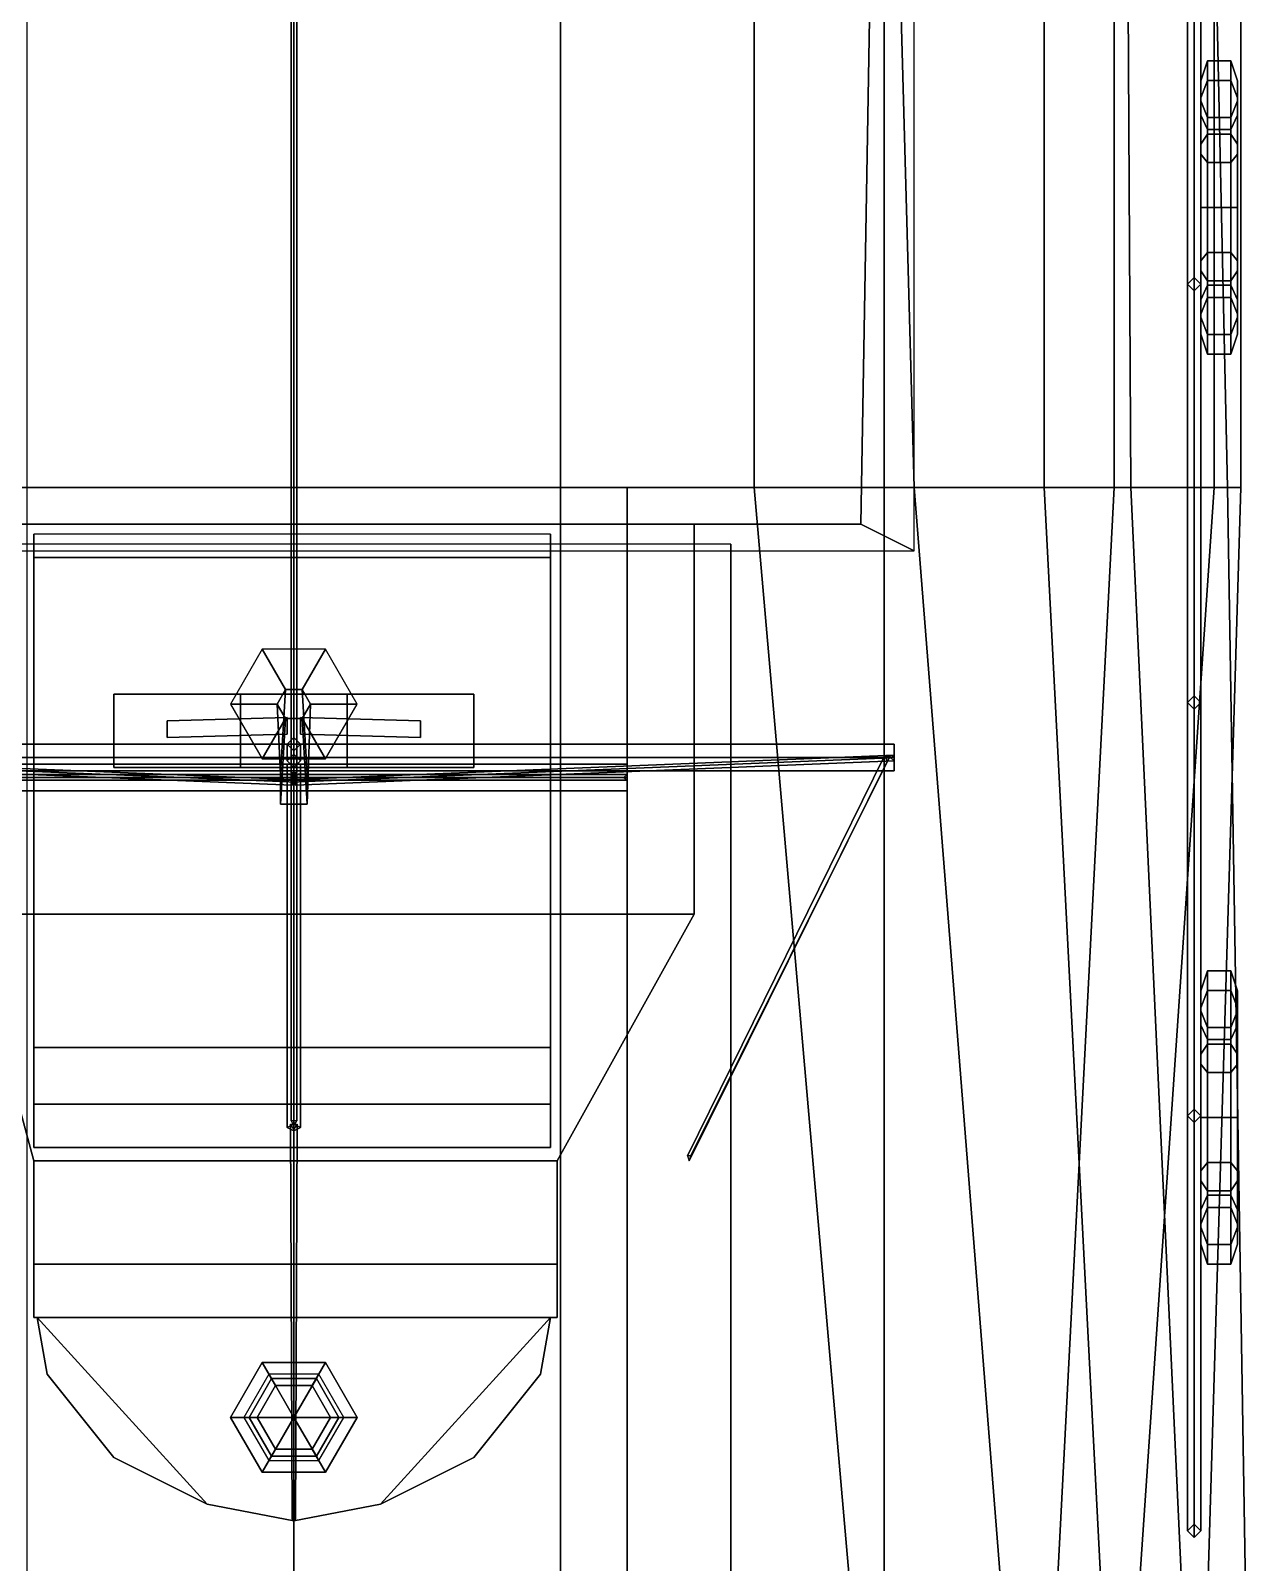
# Model space of a CAD drawing. Header units: millimetres. Extents: x -2.9 to 3, y -20 to 27.
# Drawn here: x -0.79 to 2.86, y 0.235 to 4.83 of the extents above; entities that cross this region are included whole.
import ezdxf

# ---------------------------------------------------------------- set-up
doc = ezdxf.new("R2010")
doc.units = ezdxf.units.MM
for name, color, linetype in [('flag', 1, 'Continuous'), ('lifeboats', 1, 'Continuous'), ('railings2', 4, 'Continuous')]:
    doc.layers.add(name, color=color, linetype=linetype)

msp = doc.modelspace()

# ---------------------------------------------------------------- linework, layer by layer
for points in [[(0.0087, 9.195, 4.59), (-0.0087, 9.195, 4.59), (-0.0087, 2.605, 10.8), (0.0087, 2.605, 10.8)], [(-0.0087, 9.195, 4.59), (0, 9.18, 4.59), (0, 2.595, 10.8), (-0.0087, 2.605, 10.8)], [(0, 9.18, 4.59), (0.0087, 9.195, 4.59), (0.0087, 2.605, 10.8), (0, 2.595, 10.8)], [(-1.77, 3.46, 2.16), (1.77, 3.46, 2.16), (1.77, 7.09, 2.27), (-1.77, 7.09, 2.27)], [(0, 3.46, -1.54), (-0.8, 3.46, -1.28), (-0.8, 7.09, -1.28), (0, 7.09, -1.54)], [(0, 7.09, -1.54), (0.8, 7.09, -1.28), (0.8, 3.46, -1.28), (0, 3.46, -1.54)], [(0.8, 7.09, -1.28), (1.38, 7.09, -0.92), (1.38, 3.46, -1.08), (0.8, 3.46, -1.28)], [(1.38, 7.09, -0.92), (1.76, 7.09, -0.53), (1.86, 3.46, -0.86), (1.38, 3.46, -1.08)], [(1.76, 7.09, -0.53), (2.25, 7.09, 0.26), (2.25, 3.46, -0.5), (1.86, 3.46, -0.86)], [(1.77, 3.46, 2.16), (2.46, 3.46, 2.16), (2.46, 7.09, 2.27), (1.77, 7.09, 2.27)], [(2.25, 7.09, 0.26), (2.49, 7.09, 0.81), (2.51, 3.46, 0.06), (2.25, 3.46, -0.5)], [(2.46, 3.46, 2.16), (2.76, 3.46, 2.16), (2.76, 7.09, 2.27), (2.46, 7.09, 2.27)], [(2.8, 3.46, 1.09), (2.51, 3.46, 0.06), (2.49, 7.09, 0.81), (2.72, 7.09, 1.25)], [(2.84, 3.46, 2.04), (2.8, 3.46, 1.09), (2.72, 7.09, 1.25), (2.84, 7.09, 2.04)], [(2.76, 3.46, 2.16), (2.84, 3.46, 2.04), (2.84, 7.09, 2.04), (2.76, 7.09, 2.27)], [(1.86, 3.27, 2.15), (1.86, 5.38, 2.15), (1.73, 5.1, 4.13), (1.7, 3.35, 4.13)], [(1.73, 5.1, 4.13), (-1.73, 5.1, 4.13), (-1.7, 3.35, 4.13), (1.7, 3.35, 4.13)], [(0, 3.46, 2.16), (-1, 3.46, 2.16), (-1, -0.21, 1.99), (0, -0.21, 2.05)], [(0, -0.21, -1.43), (-0.8, -0.21, -1.17), (-0.8, 3.46, -1.28), (0, 3.46, -1.54)], [(0, 3.46, -1.54), (0.8, 3.46, -1.28), (0.8, -0.21, -1.17), (0, -0.21, -1.43)], [(0, -0.21, 2.05), (1, -0.21, 1.99), (1, 3.46, 2.16), (0, 3.46, 2.16)], [(0, -12.5, -1.53), (0, 3.46, -1.53), (0, 3.46, -1.53), (0, -12.5, -0.95)], [(0, -12.5, -0.95), (0, 3.46, -1.53), (0, 3.46, -1.53), (0, -12.5, -1.53)], [(0.8, 3.46, -1.28), (1.38, 3.46, -1.08), (1.7, -0.21, -0.94), (0.8, -0.21, -1.17)], [(1, -0.21, 1.99), (1.77, -0.21, 1.93), (1.77, 3.46, 2.16), (1, 3.46, 2.16)], [(1.38, 3.46, -1.08), (1.86, 3.46, -0.86), (2.15, -0.21, -0.76), (1.7, -0.21, -0.94)], [(1.77, -0.21, 1.93), (2.27, -0.21, 1.885), (2.46, 3.46, 2.16), (1.77, 3.46, 2.16)], [(1.86, 3.46, -0.86), (2.25, 3.46, -0.5), (2.44, -0.21, -0.47), (2.15, -0.21, -0.76)], [(2.25, 3.46, -0.5), (2.51, 3.46, 0.06), (2.68, -0.21, 0.01), (2.44, -0.21, -0.47)], [(2.27, -0.21, 1.885), (2.51, -0.21, 1.85), (2.76, 3.46, 2.16), (2.46, 3.46, 2.16)], [(2.86, -0.21, 1.08), (2.68, -0.21, 0.01), (2.51, 3.46, 0.06), (2.8, 3.46, 1.09)], [(2.51, -0.21, 1.85), (2.73, -0.21, 1.825), (2.84, 3.46, 2.04), (2.76, 3.46, 2.16)], [(2.73, -0.21, 1.825), (2.86, -0.21, 1.08), (2.8, 3.46, 1.09), (2.84, 3.46, 2.04)], [(1.7, 3.35, 4.13), (-1.7, 3.35, 4.13), (-1.86, 3.27, 2.15), (1.86, 3.27, 2.15)], [(1.2, 3.35, 4.23), (-0.98, 3.35, 4.23), (-0.98, 2.18, 4.23), (1.2, 2.18, 4.23)], [(1.2, 3.35, 4.13), (-0.98, 3.35, 4.13), (-0.98, 3.35, 4.23), (1.2, 3.35, 4.23)], [(-0.78, 3.25, 4.63), (-0.78, 3.32, 4.23), (-0.78, 1.48, 4.23), (-0.78, 1.78, 4.63)], [(0.77, 3.25, 4.63), (0.77, 3.32, 4.23), (-0.78, 3.32, 4.23), (-0.78, 3.25, 4.63)], [(0.77, 1.48, 4.23), (0.77, 3.32, 4.23), (0.77, 3.25, 4.63), (0.77, 1.78, 4.63)], [(1.2, 2.18, 2.12), (1.2, 3.35, 2.15), (1.2, 3.35, 4.23), (1.2, 2.18, 4.23)], [(1.31, -3.54, 2.59), (1.31, 3.29, 2.59), (-1.31, 3.29, 2.59), (-1.31, -3.54, 2.59)], [(1.31, -3.54, 2.02), (1.31, 3.26, 2.02), (1.31, 3.29, 2.59), (1.31, -3.54, 2.59)], [(0.77, 1.78, 4.63), (0.77, 3.25, 4.63), (-0.78, 3.25, 4.63), (-0.78, 1.78, 4.63)], [(-0.095, 2.9745, 4.63), (-0.19, 2.81, 4.63), (-0.05, 2.81, 5.11), (-0.025, 2.8533, 5.11)], [(0.095, 2.9745, 4.63), (-0.095, 2.9745, 4.63), (-0.025, 2.8533, 5.11), (0.025, 2.8533, 5.11)], [(0.19, 2.81, 4.63), (0.095, 2.9745, 4.63), (0.025, 2.8533, 5.11), (0.05, 2.81, 5.11)], [(-0.025, 2.8533, 5.11), (-0.05, 2.81, 5.11), (-0.04, 2.6, 11.61)], [(0.025, 2.8533, 5.11), (-0.025, 2.8533, 5.11), (-0.04, 2.6, 11.61), (0.04, 2.6, 11.61)], [(0.05, 2.81, 5.11), (0.025, 2.8533, 5.11), (0.04, 2.6, 11.61), (0.04, 2.51, 11.61)], [(-0.16, 2.84, 7.46), (-0.54, 2.84, 7.46), (-0.54, 2.62, 7.46), (-0.16, 2.62, 7.46)], [(-0.16, 2.84, 7.09), (-0.54, 2.84, 7.09), (-0.54, 2.84, 7.46), (-0.16, 2.84, 7.46)], [(-0.54, 2.84, 7.46), (-0.54, 2.84, 7.09), (-0.54, 2.62, 7.09), (-0.54, 2.62, 7.46)], [(0.54, 2.62, 7.09), (0.54, 2.84, 7.09), (-0.54, 2.84, 7.09), (-0.54, 2.62, 7.09)], [(-0.54, 2.62, 7.09), (-0.54, 2.84, 7.09), (0.54, 2.84, 7.09), (0.54, 2.62, 7.09)], [(-0.19, 2.81, 4.63), (-0.095, 2.6455, 4.63), (-0.025, 2.7667, 5.11), (-0.05, 2.81, 5.11)], [(-0.16, 2.62, 7.46), (-0.16, 2.62, 7.09), (-0.16, 2.84, 7.09), (-0.16, 2.84, 7.46)], [(-0.05, 2.81, 5.11), (-0.025, 2.7667, 5.11), (-0.04, 2.51, 11.61), (-0.04, 2.6, 11.61)], [(0.095, 2.6455, 4.63), (0.19, 2.81, 4.63), (0.05, 2.81, 5.11), (0.025, 2.7667, 5.11)], [(0.025, 2.7667, 5.11), (0.05, 2.81, 5.11), (0.04, 2.51, 11.61)], [(0.54, 2.84, 7.09), (0.16, 2.84, 7.09), (0.16, 2.84, 7.46), (0.54, 2.84, 7.46)], [(0.16, 2.84, 7.46), (0.16, 2.84, 7.09), (0.16, 2.62, 7.09), (0.16, 2.62, 7.46)], [(0.54, 2.84, 7.46), (0.16, 2.84, 7.46), (0.16, 2.62, 7.46), (0.54, 2.62, 7.46)], [(0.54, 2.62, 7.46), (0.54, 2.62, 7.09), (0.54, 2.84, 7.09), (0.54, 2.84, 7.46)], [(-0.38, 2.71, 7.09), (-0.38, 2.76, 7.09), (-0.02, 2.77, 6.75), (-0.02, 2.72, 6.75)], [(-0.02, 2.72, 6.75), (-0.02, 2.77, 6.75), (-0.38, 2.76, 7.09), (-0.38, 2.71, 7.09)], [(-0.095, 2.6455, 4.63), (0.095, 2.6455, 4.63), (0.025, 2.7667, 5.11), (-0.025, 2.7667, 5.11)], [(-0.025, 2.7667, 5.11), (0.025, 2.7667, 5.11), (0.04, 2.51, 11.61), (-0.04, 2.51, 11.61)], [(0.02, 2.72, 6.75), (0.02, 2.77, 6.75), (0.38, 2.76, 7.09), (0.38, 2.71, 7.09)], [(0.38, 2.71, 7.09), (0.38, 2.76, 7.09), (0.02, 2.77, 6.75), (0.02, 2.72, 6.75)], [(-1.8, 2.69, 9.32), (-1.8, 2.65, 9.36), (1.8, 2.65, 9.36), (1.8, 2.69, 9.32)], [(-1.8, 2.65, 9.28), (-1.8, 2.69, 9.32), (1.8, 2.69, 9.32), (1.8, 2.65, 9.28)], [(0, 2.71, 11.18), (-0.02, 2.69, 11.18), (-0.02, 2.64, 12.67), (0, 2.66, 12.67)], [(0, 2.67, 11.18), (-0.02, 2.69, 11.18), (0, 2.71, 11.18), (0.02, 2.69, 11.18)], [(-0.02, 2.69, 11.18), (0, 2.67, 11.18), (0, 2.62, 12.67), (-0.02, 2.64, 12.67)], [(0.02, 2.69, 11.18), (0, 2.71, 11.18), (0, 2.66, 12.67), (0.02, 2.64, 12.67)], [(0, 2.67, 11.18), (0.02, 2.69, 11.18), (0.02, 2.64, 12.67), (0, 2.62, 12.67)], [(1.8, 2.65, 9.28), (1.8, 2.69, 9.32), (1.8, 2.65, 9.36), (1.8, 2.61, 9.32)], [(-1.79, 2.6484, 9.35), (-1.8, 2.6571, 9.3504), (-0.005, 2.5841, 10.7435), (0.01, 2.5754, 10.743)], [(-1.8, 2.6571, 9.3504), (-1.8, 2.6398, 9.3495), (-0.005, 2.5668, 10.7426), (-0.005, 2.5841, 10.7435)], [(-1.8, 2.65, 9.36), (-1.8, 2.61, 9.32), (1.8, 2.61, 9.32), (1.8, 2.65, 9.36)], [(-1.8, 2.61, 9.32), (-1.8, 2.65, 9.28), (1.8, 2.65, 9.28), (1.8, 2.61, 9.32)], [(-1.8, 2.6398, 9.3495), (-1.79, 2.6484, 9.35), (0.01, 2.5754, 10.743), (-0.005, 2.5668, 10.7426)], [(-1, 2.63, 10.8), (-1, 2.59, 10.84), (1, 2.59, 10.84), (1, 2.63, 10.8)], [(-1, 2.59, 10.76), (-1, 2.63, 10.8), (1, 2.63, 10.8), (1, 2.59, 10.76)], [(-0.54, 2.62, 7.46), (-0.54, 2.62, 7.09), (-0.16, 2.62, 7.09), (-0.16, 2.62, 7.46)], [(0.02, 2.64, 12.67), (0, 2.66, 12.67), (-0.02, 2.64, 12.67), (0, 2.62, 12.67)], [(0, 2.63, 9.34), (-0.02, 2.63, 9.32), (-0.02, 1.54, 9.93), (0, 1.55, 9.95)], [(-0.02, 2.63, 9.32), (0, 2.63, 9.3), (0, 1.53, 9.91), (-0.02, 1.54, 9.93)], [(1.8, 2.6571, 9.3504), (1.79, 2.6484, 9.35), (-0.01, 2.5754, 10.743), (0.005, 2.5841, 10.7435)], [(1.79, 2.6484, 9.35), (1.8, 2.6398, 9.3495), (0.005, 2.5668, 10.7426), (-0.01, 2.5754, 10.743)], [(0.02, 2.63, 9.32), (0, 2.63, 9.34), (0, 1.55, 9.95), (0.02, 1.54, 9.93)], [(0, 2.63, 9.3), (0.02, 2.63, 9.32), (0.02, 1.54, 9.93), (0, 1.53, 9.91)], [(1.8, 2.6398, 9.3495), (1.8, 2.6571, 9.3504), (0.005, 2.5841, 10.7435), (0.005, 2.5668, 10.7426)], [(0.16, 2.62, 7.46), (0.16, 2.62, 7.09), (0.54, 2.62, 7.09), (0.54, 2.62, 7.46)], [(1, 2.59, 10.76), (1, 2.63, 10.8), (1, 2.59, 10.84), (1, 2.55, 10.8)], [(1.19, 1.455, 4.23), (1.18, 1.455, 4.23), (1.7713, 2.655, 9.295), (1.7887, 2.655, 9.295)], [(1.18, 1.455, 4.23), (1.185, 1.44, 4.23), (1.78, 2.64, 9.295), (1.7713, 2.655, 9.295)], [(1.185, 1.44, 4.23), (1.19, 1.455, 4.23), (1.7887, 2.655, 9.295), (1.78, 2.64, 9.295)], [(-0.99, 2.59, 10.8), (-1, 2.5987, 10.8), (-0.005, 2.5987, 11.61), (0.01, 2.59, 11.61)], [(-1, 2.5987, 10.8), (-1, 2.5813, 10.8), (-0.005, 2.5813, 11.61), (-0.005, 2.5987, 11.61)], [(-1, 2.59, 10.84), (-1, 2.55, 10.8), (1, 2.55, 10.8), (1, 2.59, 10.84)], [(-1, 2.55, 10.8), (-1, 2.59, 10.76), (1, 2.59, 10.76), (1, 2.55, 10.8)], [(-1, 2.5813, 10.8), (-0.99, 2.59, 10.8), (0.01, 2.59, 11.61), (-0.005, 2.5813, 11.61)], [(0.04, 2.51, 11.61), (0.04, 2.6, 11.61), (-0.04, 2.6, 11.61), (-0.04, 2.51, 11.61)], [(1, 2.5987, 10.8), (0.99, 2.59, 10.8), (-0.01, 2.59, 11.61), (0.005, 2.5987, 11.61)], [(0.99, 2.59, 10.8), (1, 2.5813, 10.8), (0.005, 2.5813, 11.61), (-0.01, 2.59, 11.61)], [(0.0087, 1.56, 9.94), (-0.0087, 1.56, 9.94), (-0.0087, 2.6, 10.85), (0.0087, 2.6, 10.85)], [(-0.0087, 1.56, 9.94), (0, 1.545, 9.94), (0, 2.58, 10.85), (-0.0087, 2.6, 10.85)], [(0, 1.545, 9.94), (0.0087, 1.56, 9.94), (0.0087, 2.6, 10.85), (0, 2.58, 10.85)], [(1, 2.5813, 10.8), (1, 2.5987, 10.8), (0.005, 2.5987, 11.61), (0.005, 2.5813, 11.61)], [(1.2, 2.18, 4.23), (-0.98, 2.18, 4.23), (-0.78, 1.44, 4.23), (0.79, 1.44, 4.23)], [(-0.78, 1.44, 4.23), (-0.98, 2.18, 4.23), (-0.98, 2.18, 2.12), (-0.78, 1.44, 2.09)], [(0.79, 1.44, 2.09), (1.2, 2.18, 2.12), (1.2, 2.18, 4.23), (0.79, 1.44, 4.23)], [(-0.78, 1.61, 4.55), (-0.78, 1.78, 4.63), (-0.78, 1.48, 4.23), (-0.78, 1.48, 4.41)], [(0.77, 1.61, 4.55), (0.77, 1.78, 4.63), (-0.78, 1.78, 4.63), (-0.78, 1.61, 4.55)], [(0.77, 1.48, 4.23), (0.77, 1.78, 4.63), (0.77, 1.61, 4.55), (0.77, 1.48, 4.41)], [(0.77, 1.48, 4.41), (0.77, 1.61, 4.55), (-0.78, 1.61, 4.55), (-0.78, 1.48, 4.41)], [(0.02, 1.54, 9.93), (0, 1.55, 9.95), (-0.02, 1.54, 9.93), (0, 1.53, 9.91)], [(-0.005, 0.365, 4.625), (0, 0.36, 4.625), (0, 1.535, 9.915), (-0.01, 1.55, 9.915)], [(0.005, 0.365, 4.625), (-0.005, 0.365, 4.625), (-0.01, 1.55, 9.915), (0.01, 1.55, 9.915)], [(0, 0.36, 4.625), (0.005, 0.365, 4.625), (0.01, 1.55, 9.915), (0, 1.535, 9.915)], [(-0.78, 1.48, 4.41), (-0.78, 1.48, 4.23), (0.77, 1.48, 4.23), (0.77, 1.48, 4.41)], [(0, 1.35, 9.82), (0, 1.515, 9.82), (0, 1.395, 9.25), (0, 1.35, 9.25)], [(0, 1.35, 9.25), (0, 1.395, 9.25), (0, 1.515, 9.82), (0, 1.35, 9.82)], [(0.79, 1.44, 4.23), (-0.78, 1.44, 4.23), (-0.78, 1.44, 4.08), (0.79, 1.44, 4.08)], [(0.79, 1.44, 4.08), (-0.78, 1.44, 4.08), (-0.78, 1.13, 4.08), (0.79, 1.13, 4.08)], [(-0.78, 1.13, 4.08), (-0.78, 1.44, 4.08), (-0.78, 1.44, 2.09), (-0.78, 1.13, 2.08)], [(0.79, 1.13, 2.08), (0.79, 1.44, 2.09), (0.79, 1.44, 4.08), (0.79, 1.13, 4.08)], [(0.79, 1.13, 4.08), (-0.78, 1.13, 4.08), (-0.78, 0.97, 3.96), (0.79, 0.97, 3.96)], [(-0.78, 0.97, 3.96), (-0.78, 1.13, 4.08), (-0.78, 1.13, 2.09), (-0.78, 0.97, 2.08)], [(0.79, 0.97, 2.08), (0.79, 1.13, 2.09), (0.79, 1.13, 4.08), (0.79, 0.97, 3.96)], [(0.79, 0.97, 3.96), (-0.78, 0.97, 3.96), (-0.78, 0.97, 2.08), (0.79, 0.97, 2.08)], [(-0.26, 0.41, 3.73), (-0.77, 0.97, 3.73), (0, 0.97, 3.73), (0, 0.36, 3.73)], [(0, 0.36, 3.73), (0, 0.97, 3.73), (-0.77, 0.97, 3.73), (-0.26, 0.41, 3.73)], [(-0.54, 0.55, 3.73), (-0.74, 0.8, 3.73), (-0.77, 0.97, 3.73), (-0.26, 0.41, 3.73)], [(-0.26, 0.41, 3.73), (-0.77, 0.97, 3.73), (-0.74, 0.8, 3.73), (-0.54, 0.55, 3.73)], [(-0.74, 0.8, 3.73), (-0.77, 0.97, 3.73), (-0.77, 0.97, 4.625), (-0.74, 0.8, 4.625)], [(-0.74, 0.8, 4.625), (-0.77, 0.97, 4.625), (-0.77, 0.97, 3.73), (-0.74, 0.8, 3.73)], [(0, 0.36, 3.73), (0, 0.97, 3.73), (0.77, 0.97, 3.73), (0.26, 0.41, 3.73)], [(0.26, 0.41, 3.73), (0.77, 0.97, 3.73), (0, 0.97, 3.73), (0, 0.36, 3.73)], [(0, 0.97, 3.44), (0, 0.97, 3.44), (0, 0.97, 3.73), (0, 0.51, 3.73)], [(0, 0.51, 3.73), (0, 0.97, 3.73), (0, 0.97, 3.44)], [(0.54, 0.55, 3.73), (0.74, 0.8, 3.73), (0.77, 0.97, 3.73), (0.26, 0.41, 3.73)], [(0.26, 0.41, 3.73), (0.77, 0.97, 3.73), (0.74, 0.8, 3.73), (0.54, 0.55, 3.73)], [(0.74, 0.8, 3.73), (0.77, 0.97, 3.73), (0.77, 0.97, 4.625), (0.74, 0.8, 4.625)], [(0.74, 0.8, 4.625), (0.77, 0.97, 4.625), (0.77, 0.97, 3.73), (0.74, 0.8, 3.73)], [(-0.055, 0.7653, 4.42), (-0.11, 0.67, 4.42), (-0.19, 0.67, 4.69), (-0.095, 0.8345, 4.69)], [(-0.0672, 0.7864, 4.72), (-0.095, 0.8345, 4.69), (-0.19, 0.67, 4.69), (-0.1344, 0.67, 4.72)], [(0.055, 0.7653, 4.42), (-0.055, 0.7653, 4.42), (-0.095, 0.8345, 4.69), (0.095, 0.8345, 4.69)], [(0.0672, 0.7864, 4.72), (0.095, 0.8345, 4.69), (-0.095, 0.8345, 4.69), (-0.0672, 0.7864, 4.72)], [(0.11, 0.67, 4.42), (0.055, 0.7653, 4.42), (0.095, 0.8345, 4.69), (0.19, 0.67, 4.69)], [(0.1344, 0.67, 4.72), (0.19, 0.67, 4.69), (0.095, 0.8345, 4.69), (0.0672, 0.7864, 4.72)], [(-0.54, 0.55, 3.73), (-0.74, 0.8, 3.73), (-0.74, 0.8, 4.625), (-0.54, 0.55, 4.625)], [(-0.54, 0.55, 4.625), (-0.74, 0.8, 4.625), (-0.74, 0.8, 3.73), (-0.54, 0.55, 3.73)], [(-0.075, 0.7999, 3.73), (-0.15, 0.67, 3.73), (-0.11, 0.67, 4.42), (-0.055, 0.7653, 4.42)], [(0, 0.67, 4.74), (-0.0672, 0.7864, 4.72), (-0.1344, 0.67, 4.72), (0, 0.67, 4.74)], [(0.075, 0.7999, 3.73), (-0.075, 0.7999, 3.73), (-0.055, 0.7653, 4.42), (0.055, 0.7653, 4.42)], [(0, 0.67, 4.74), (0.0672, 0.7864, 4.72), (-0.0672, 0.7864, 4.72), (0, 0.67, 4.74)], [(0, 0.67, 4.74), (0.1344, 0.67, 4.72), (0.0672, 0.7864, 4.72), (0, 0.67, 4.74)], [(0.15, 0.67, 3.73), (0.075, 0.7999, 3.73), (0.055, 0.7653, 4.42), (0.11, 0.67, 4.42)], [(0.54, 0.55, 4.625), (0.74, 0.8, 4.625), (0.74, 0.8, 3.73), (0.54, 0.55, 3.73)], [(0.54, 0.55, 3.73), (0.74, 0.8, 3.73), (0.74, 0.8, 4.625), (0.54, 0.55, 4.625)], [(-0.11, 0.67, 4.42), (-0.055, 0.5747, 4.42), (-0.095, 0.5055, 4.69), (-0.19, 0.67, 4.69)], [(-0.1344, 0.67, 4.72), (-0.19, 0.67, 4.69), (-0.095, 0.5055, 4.69), (-0.0672, 0.5536, 4.72)], [(-0.15, 0.67, 3.73), (-0.075, 0.5401, 3.73), (-0.055, 0.5747, 4.42), (-0.11, 0.67, 4.42)], [(0, 0.67, 4.74), (-0.1344, 0.67, 4.72), (-0.0672, 0.5536, 4.72), (0, 0.67, 4.74)], [(0, 0.67, 4.74), (-0.0672, 0.5536, 4.72), (0.0672, 0.5536, 4.72), (0, 0.67, 4.74)], [(0, 0.67, 4.74), (0.0672, 0.5536, 4.72), (0.1344, 0.67, 4.72), (0, 0.67, 4.74)], [(0.075, 0.5401, 3.73), (0.15, 0.67, 3.73), (0.11, 0.67, 4.42), (0.055, 0.5747, 4.42)], [(0.055, 0.5747, 4.42), (0.11, 0.67, 4.42), (0.19, 0.67, 4.69), (0.095, 0.5055, 4.69)], [(0.0672, 0.5536, 4.72), (0.095, 0.5055, 4.69), (0.19, 0.67, 4.69), (0.1344, 0.67, 4.72)], [(-0.055, 0.5747, 4.42), (0.055, 0.5747, 4.42), (0.095, 0.5055, 4.69), (-0.095, 0.5055, 4.69)], [(-0.0672, 0.5536, 4.72), (-0.095, 0.5055, 4.69), (0.095, 0.5055, 4.69), (0.0672, 0.5536, 4.72)], [(-0.075, 0.5401, 3.73), (0.075, 0.5401, 3.73), (0.055, 0.5747, 4.42), (-0.055, 0.5747, 4.42)], [(-0.26, 0.41, 4.625), (-0.54, 0.55, 4.625), (-0.54, 0.55, 3.73), (-0.26, 0.41, 3.73)], [(-0.26, 0.41, 3.73), (-0.54, 0.55, 3.73), (-0.54, 0.55, 4.625), (-0.26, 0.41, 4.625)], [(0.26, 0.41, 4.625), (0.54, 0.55, 4.625), (0.54, 0.55, 3.73), (0.26, 0.41, 3.73)], [(0.26, 0.41, 3.73), (0.54, 0.55, 3.73), (0.54, 0.55, 4.625), (0.26, 0.41, 4.625)], [(0, 0.36, 4.625), (-0.26, 0.41, 4.625), (-0.26, 0.41, 3.73), (0, 0.36, 3.73)], [(0, 0.36, 3.73), (-0.26, 0.41, 3.73), (-0.26, 0.41, 4.625), (0, 0.36, 4.625)], [(0, 0.36, 4.625), (0.26, 0.41, 4.625), (0.26, 0.41, 3.73), (0, 0.36, 3.73)], [(0, 0.36, 3.73), (0.26, 0.41, 3.73), (0.26, 0.41, 4.625), (0, 0.36, 4.625)]]:
    msp.add_3dface(points)
at = {"layer": 'flag'}
for points in [[(0, 1.05, 9.25), (0, 1.35, 9.25), (0, 1.35, 9.82), (0, 1.05, 9.82)], [(0, 1.05, 9.82), (0, 1.35, 9.82), (0, 1.35, 9.25), (0, 1.05, 9.25)], [(0, 0.75, 9.82), (0, 1.05, 9.82), (0, 1.05, 9.25), (0, 0.75, 9.25)], [(0, 0.75, 9.25), (0, 1.05, 9.25), (0, 1.05, 9.82), (0, 0.75, 9.82)], [(0, 0.45, 9.25), (0, 0.75, 9.25), (0, 0.75, 9.82), (0, 0.45, 9.82)], [(0, 0.45, 9.82), (0, 0.75, 9.82), (0, 0.75, 9.25), (0, 0.45, 9.25)]]:
    msp.add_3dface(points, dxfattribs=at)
at = {"layer": 'lifeboats'}
for points in [[(2.72, 4.6291, 2.67), (2.72, 4.68, 2.86), (2.74, 4.74, 2.86), (2.74, 4.6811, 2.64)], [(2.72, 4.68, 2.86), (2.72, 4.6291, 3.05), (2.74, 4.6811, 3.08), (2.74, 4.74, 2.86)], [(2.74, 4.74, 2.86), (2.74, 4.6811, 3.08), (2.81, 4.6811, 3.08), (2.81, 4.74, 2.86)], [(2.74, 4.6811, 2.64), (2.74, 4.74, 2.86), (2.81, 4.74, 2.86), (2.81, 4.6811, 2.64)], [(2.83, 4.6291, 3.05), (2.83, 4.68, 2.86), (2.81, 4.74, 2.86), (2.81, 4.6811, 3.08)], [(2.83, 4.68, 2.86), (2.83, 4.6291, 2.67), (2.81, 4.6811, 2.64), (2.81, 4.74, 2.86)], [(2.72, 4.49, 2.5309), (2.72, 4.6291, 2.67), (2.74, 4.6811, 2.64), (2.74, 4.52, 2.4789)], [(2.72, 4.6291, 3.05), (2.72, 4.49, 3.1891), (2.74, 4.52, 3.2411), (2.74, 4.6811, 3.08)], [(2.72, 4.5771, 2.7), (2.72, 4.62, 2.86), (2.72, 4.68, 2.86), (2.72, 4.6291, 2.67)], [(2.72, 4.62, 2.86), (2.72, 4.5771, 3.02), (2.72, 4.6291, 3.05), (2.72, 4.68, 2.86)], [(2.74, 4.6811, 3.08), (2.74, 4.52, 3.2411), (2.81, 4.52, 3.2411), (2.81, 4.6811, 3.08)], [(2.74, 4.52, 2.4789), (2.74, 4.6811, 2.64), (2.81, 4.6811, 2.64), (2.81, 4.52, 2.4789)], [(2.83, 4.49, 3.1891), (2.83, 4.6291, 3.05), (2.81, 4.6811, 3.08), (2.81, 4.52, 3.2411)], [(2.83, 4.6291, 2.67), (2.83, 4.49, 2.5309), (2.81, 4.52, 2.4789), (2.81, 4.6811, 2.64)], [(2.83, 4.5771, 3.02), (2.83, 4.62, 2.86), (2.83, 4.68, 2.86), (2.83, 4.6291, 3.05)], [(2.83, 4.62, 2.86), (2.83, 4.5771, 2.7), (2.83, 4.6291, 2.67), (2.83, 4.68, 2.86)], [(2.72, 4.46, 2.5829), (2.72, 4.5771, 2.7), (2.72, 4.6291, 2.67), (2.72, 4.49, 2.5309)], [(2.72, 4.5771, 3.02), (2.72, 4.46, 3.1371), (2.72, 4.49, 3.1891), (2.72, 4.6291, 3.05)], [(2.74, 4.5338, 2.725), (2.74, 4.57, 2.86), (2.72, 4.62, 2.86), (2.72, 4.5771, 2.7)], [(2.74, 4.57, 2.86), (2.74, 4.5338, 2.995), (2.72, 4.5771, 3.02), (2.72, 4.62, 2.86)], [(2.81, 4.57, 2.86), (2.81, 4.5338, 2.725), (2.83, 4.5771, 2.7), (2.83, 4.62, 2.86)], [(2.81, 4.5338, 2.995), (2.81, 4.57, 2.86), (2.83, 4.62, 2.86), (2.83, 4.5771, 3.02)], [(2.83, 4.46, 3.1371), (2.83, 4.5771, 3.02), (2.83, 4.6291, 3.05), (2.83, 4.49, 3.1891)], [(2.83, 4.5771, 2.7), (2.83, 4.46, 2.5829), (2.83, 4.49, 2.5309), (2.83, 4.6291, 2.67)], [(2.74, 4.435, 2.6262), (2.74, 4.5338, 2.725), (2.72, 4.5771, 2.7), (2.72, 4.46, 2.5829)], [(2.74, 4.5338, 2.995), (2.74, 4.435, 3.0938), (2.72, 4.46, 3.1371), (2.72, 4.5771, 3.02)], [(2.74, 4.5338, 2.995), (2.74, 4.57, 2.86), (2.81, 4.57, 2.86), (2.81, 4.5338, 2.995)], [(2.74, 4.57, 2.86), (2.74, 4.5338, 2.725), (2.81, 4.5338, 2.725), (2.81, 4.57, 2.86)], [(2.81, 4.435, 3.0938), (2.81, 4.5338, 2.995), (2.83, 4.5771, 3.02), (2.83, 4.46, 3.1371)], [(2.81, 4.5338, 2.725), (2.81, 4.435, 2.6262), (2.83, 4.46, 2.5829), (2.83, 4.5771, 2.7)], [(2.72, 4.3, 2.48), (2.72, 4.49, 2.5309), (2.74, 4.52, 2.4789), (2.74, 4.3, 2.42)], [(2.72, 4.49, 3.1891), (2.72, 4.3, 3.24), (2.74, 4.3, 3.3), (2.74, 4.52, 3.2411)], [(2.74, 4.435, 3.0938), (2.74, 4.5338, 2.995), (2.81, 4.5338, 2.995), (2.81, 4.435, 3.0938)], [(2.74, 4.5338, 2.725), (2.74, 4.435, 2.6262), (2.81, 4.435, 2.6262), (2.81, 4.5338, 2.725)], [(2.74, 4.3, 2.42), (2.74, 4.52, 2.4789), (2.81, 4.52, 2.4789), (2.81, 4.3, 2.42)], [(2.74, 4.52, 3.2411), (2.74, 4.3, 3.3), (2.81, 4.3, 3.3), (2.81, 4.52, 3.2411)], [(2.83, 4.49, 2.5309), (2.83, 4.3, 2.48), (2.81, 4.3, 2.42), (2.81, 4.52, 2.4789)], [(2.83, 4.3, 3.24), (2.83, 4.49, 3.1891), (2.81, 4.52, 3.2411), (2.81, 4.3, 3.3)], [(2.72, 4.3, 2.54), (2.72, 4.46, 2.5829), (2.72, 4.49, 2.5309), (2.72, 4.3, 2.48)], [(2.72, 4.46, 3.1371), (2.72, 4.3, 3.18), (2.72, 4.3, 3.24), (2.72, 4.49, 3.1891)], [(2.74, 4.3, 2.59), (2.74, 4.435, 2.6262), (2.72, 4.46, 2.5829), (2.72, 4.3, 2.54)], [(2.74, 4.435, 3.0938), (2.74, 4.3, 3.13), (2.72, 4.3, 3.18), (2.72, 4.46, 3.1371)], [(2.81, 4.3, 3.13), (2.81, 4.435, 3.0938), (2.83, 4.46, 3.1371), (2.83, 4.3, 3.18)], [(2.81, 4.435, 2.6262), (2.81, 4.3, 2.59), (2.83, 4.3, 2.54), (2.83, 4.46, 2.5829)], [(2.83, 4.46, 2.5829), (2.83, 4.3, 2.54), (2.83, 4.3, 2.48), (2.83, 4.49, 2.5309)], [(2.83, 4.3, 3.18), (2.83, 4.46, 3.1371), (2.83, 4.49, 3.1891), (2.83, 4.3, 3.24)], [(2.74, 4.3, 3.13), (2.74, 4.435, 3.0938), (2.81, 4.435, 3.0938), (2.81, 4.3, 3.13)], [(2.74, 4.435, 2.6262), (2.74, 4.3, 2.59), (2.81, 4.3, 2.59), (2.81, 4.435, 2.6262)], [(2.72, 4.14, 2.5829), (2.72, 4.3, 2.54), (2.72, 4.3, 2.48), (2.72, 4.11, 2.5309)], [(2.74, 4.165, 2.6262), (2.74, 4.3, 2.59), (2.72, 4.3, 2.54), (2.72, 4.14, 2.5829)], [(2.72, 4.11, 2.5309), (2.72, 4.3, 2.48), (2.74, 4.3, 2.42), (2.74, 4.08, 2.4789)], [(2.72, 4.3, 3.18), (2.72, 4.14, 3.1371), (2.72, 4.11, 3.1891), (2.72, 4.3, 3.24)], [(2.72, 4.3, 3.24), (2.72, 4.11, 3.1891), (2.74, 4.08, 3.2411), (2.74, 4.3, 3.3)], [(2.74, 4.3, 3.13), (2.74, 4.165, 3.0938), (2.72, 4.14, 3.1371), (2.72, 4.3, 3.18)], [(2.74, 4.165, 3.0938), (2.74, 4.3, 3.13), (2.81, 4.3, 3.13), (2.81, 4.165, 3.0938)], [(2.74, 4.08, 2.4789), (2.74, 4.3, 2.42), (2.81, 4.3, 2.42), (2.81, 4.08, 2.4789)], [(2.74, 4.3, 2.59), (2.74, 4.165, 2.6262), (2.81, 4.165, 2.6262), (2.81, 4.3, 2.59)], [(2.74, 4.3, 3.3), (2.74, 4.08, 3.2411), (2.81, 4.08, 3.2411), (2.81, 4.3, 3.3)], [(2.81, 4.165, 3.0938), (2.81, 4.3, 3.13), (2.83, 4.3, 3.18), (2.83, 4.14, 3.1371)], [(2.83, 4.3, 2.48), (2.83, 4.11, 2.5309), (2.81, 4.08, 2.4789), (2.81, 4.3, 2.42)], [(2.81, 4.3, 2.59), (2.81, 4.165, 2.6262), (2.83, 4.14, 2.5829), (2.83, 4.3, 2.54)], [(2.83, 4.11, 3.1891), (2.83, 4.3, 3.24), (2.81, 4.3, 3.3), (2.81, 4.08, 3.2411)], [(2.83, 4.3, 2.54), (2.83, 4.14, 2.5829), (2.83, 4.11, 2.5309), (2.83, 4.3, 2.48)], [(2.83, 4.14, 3.1371), (2.83, 4.3, 3.18), (2.83, 4.3, 3.24), (2.83, 4.11, 3.1891)], [(2.74, 4.0662, 2.725), (2.74, 4.165, 2.6262), (2.72, 4.14, 2.5829), (2.72, 4.0229, 2.7)], [(2.74, 4.165, 3.0938), (2.74, 4.0662, 2.995), (2.72, 4.0229, 3.02), (2.72, 4.14, 3.1371)], [(2.72, 4.0229, 2.7), (2.72, 4.14, 2.5829), (2.72, 4.11, 2.5309), (2.72, 3.9709, 2.67)], [(2.72, 4.14, 3.1371), (2.72, 4.0229, 3.02), (2.72, 3.9709, 3.05), (2.72, 4.11, 3.1891)], [(2.74, 4.0662, 2.995), (2.74, 4.165, 3.0938), (2.81, 4.165, 3.0938), (2.81, 4.0662, 2.995)], [(2.74, 4.165, 2.6262), (2.74, 4.0662, 2.725), (2.81, 4.0662, 2.725), (2.81, 4.165, 2.6262)], [(2.81, 4.0662, 2.995), (2.81, 4.165, 3.0938), (2.83, 4.14, 3.1371), (2.83, 4.0229, 3.02)], [(2.81, 4.165, 2.6262), (2.81, 4.0662, 2.725), (2.83, 4.0229, 2.7), (2.83, 4.14, 2.5829)], [(2.83, 4.0229, 3.02), (2.83, 4.14, 3.1371), (2.83, 4.11, 3.1891), (2.83, 3.9709, 3.05)], [(2.83, 4.14, 2.5829), (2.83, 4.0229, 2.7), (2.83, 3.9709, 2.67), (2.83, 4.11, 2.5309)], [(2.72, 3.9709, 2.67), (2.72, 4.11, 2.5309), (2.74, 4.08, 2.4789), (2.74, 3.9189, 2.64)], [(2.72, 4.11, 3.1891), (2.72, 3.9709, 3.05), (2.74, 3.9189, 3.08), (2.74, 4.08, 3.2411)], [(2.83, 3.9709, 3.05), (2.83, 4.11, 3.1891), (2.81, 4.08, 3.2411), (2.81, 3.9189, 3.08)], [(2.83, 4.11, 2.5309), (2.83, 3.9709, 2.67), (2.81, 3.9189, 2.64), (2.81, 4.08, 2.4789)], [(2.74, 4.03, 2.86), (2.74, 4.0662, 2.725), (2.72, 4.0229, 2.7), (2.72, 3.98, 2.86)], [(2.74, 4.0662, 2.995), (2.74, 4.03, 2.86), (2.72, 3.98, 2.86), (2.72, 4.0229, 3.02)], [(2.74, 4.08, 3.2411), (2.74, 3.9189, 3.08), (2.81, 3.9189, 3.08), (2.81, 4.08, 3.2411)], [(2.74, 3.9189, 2.64), (2.74, 4.08, 2.4789), (2.81, 4.08, 2.4789), (2.81, 3.9189, 2.64)], [(2.74, 4.03, 2.86), (2.74, 4.0662, 2.995), (2.81, 4.0662, 2.995), (2.81, 4.03, 2.86)], [(2.74, 4.0662, 2.725), (2.74, 4.03, 2.86), (2.81, 4.03, 2.86), (2.81, 4.0662, 2.725)], [(2.81, 4.0662, 2.725), (2.81, 4.03, 2.86), (2.83, 3.98, 2.86), (2.83, 4.0229, 2.7)], [(2.81, 4.03, 2.86), (2.81, 4.0662, 2.995), (2.83, 4.0229, 3.02), (2.83, 3.98, 2.86)], [(2.72, 3.98, 2.86), (2.72, 4.0229, 2.7), (2.72, 3.9709, 2.67), (2.72, 3.92, 2.86)], [(2.72, 4.0229, 3.02), (2.72, 3.98, 2.86), (2.72, 3.92, 2.86), (2.72, 3.9709, 3.05)], [(2.83, 4.0229, 2.7), (2.83, 3.98, 2.86), (2.83, 3.92, 2.86), (2.83, 3.9709, 2.67)], [(2.83, 3.98, 2.86), (2.83, 4.0229, 3.02), (2.83, 3.9709, 3.05), (2.83, 3.92, 2.86)], [(2.72, 3.92, 2.86), (2.72, 3.9709, 2.67), (2.74, 3.9189, 2.64), (2.74, 3.86, 2.86)], [(2.72, 3.9709, 3.05), (2.72, 3.92, 2.86), (2.74, 3.86, 2.86), (2.74, 3.9189, 3.08)], [(2.83, 3.92, 2.86), (2.83, 3.9709, 3.05), (2.81, 3.9189, 3.08), (2.81, 3.86, 2.86)], [(2.83, 3.9709, 2.67), (2.83, 3.92, 2.86), (2.81, 3.86, 2.86), (2.81, 3.9189, 2.64)], [(2.74, 3.9189, 3.08), (2.74, 3.86, 2.86), (2.81, 3.86, 2.86), (2.81, 3.9189, 3.08)], [(2.74, 3.86, 2.86), (2.74, 3.9189, 2.64), (2.81, 3.9189, 2.64), (2.81, 3.86, 2.86)], [(2.72, 1.8991, 2.61), (2.72, 1.95, 2.8), (2.74, 2.01, 2.8), (2.74, 1.9511, 2.58)], [(2.72, 1.95, 2.8), (2.72, 1.8991, 2.99), (2.74, 1.9511, 3.02), (2.74, 2.01, 2.8)], [(2.74, 1.9511, 2.58), (2.74, 2.01, 2.8), (2.81, 2.01, 2.8), (2.81, 1.9511, 2.58)], [(2.74, 2.01, 2.8), (2.74, 1.9511, 3.02), (2.81, 1.9511, 3.02), (2.81, 2.01, 2.8)], [(2.83, 1.95, 2.8), (2.83, 1.8991, 2.61), (2.81, 1.9511, 2.58), (2.81, 2.01, 2.8)], [(2.83, 1.8991, 2.99), (2.83, 1.95, 2.8), (2.81, 2.01, 2.8), (2.81, 1.9511, 3.02)], [(2.72, 1.76, 2.4709), (2.72, 1.8991, 2.61), (2.74, 1.9511, 2.58), (2.74, 1.79, 2.4189)], [(2.72, 1.8991, 2.99), (2.72, 1.76, 3.1291), (2.74, 1.79, 3.1811), (2.74, 1.9511, 3.02)], [(2.72, 1.8471, 2.64), (2.72, 1.89, 2.8), (2.72, 1.95, 2.8), (2.72, 1.8991, 2.61)], [(2.72, 1.89, 2.8), (2.72, 1.8471, 2.96), (2.72, 1.8991, 2.99), (2.72, 1.95, 2.8)], [(2.74, 1.79, 2.4189), (2.74, 1.9511, 2.58), (2.81, 1.9511, 2.58), (2.81, 1.79, 2.4189)], [(2.74, 1.9511, 3.02), (2.74, 1.79, 3.1811), (2.81, 1.79, 3.1811), (2.81, 1.9511, 3.02)], [(2.83, 1.8991, 2.61), (2.83, 1.76, 2.4709), (2.81, 1.79, 2.4189), (2.81, 1.9511, 2.58)], [(2.83, 1.76, 3.1291), (2.83, 1.8991, 2.99), (2.81, 1.9511, 3.02), (2.81, 1.79, 3.1811)], [(2.83, 1.89, 2.8), (2.83, 1.8471, 2.64), (2.83, 1.8991, 2.61), (2.83, 1.95, 2.8)], [(2.83, 1.8471, 2.96), (2.83, 1.89, 2.8), (2.83, 1.95, 2.8), (2.83, 1.8991, 2.99)], [(2.72, 1.73, 2.5229), (2.72, 1.8471, 2.64), (2.72, 1.8991, 2.61), (2.72, 1.76, 2.4709)], [(2.72, 1.8471, 2.96), (2.72, 1.73, 3.0771), (2.72, 1.76, 3.1291), (2.72, 1.8991, 2.99)], [(2.74, 1.8038, 2.665), (2.74, 1.84, 2.8), (2.72, 1.89, 2.8), (2.72, 1.8471, 2.64)], [(2.74, 1.84, 2.8), (2.74, 1.8038, 2.935), (2.72, 1.8471, 2.96), (2.72, 1.89, 2.8)], [(2.81, 1.84, 2.8), (2.81, 1.8038, 2.665), (2.83, 1.8471, 2.64), (2.83, 1.89, 2.8)], [(2.81, 1.8038, 2.935), (2.81, 1.84, 2.8), (2.83, 1.89, 2.8), (2.83, 1.8471, 2.96)], [(2.83, 1.8471, 2.64), (2.83, 1.73, 2.5229), (2.83, 1.76, 2.4709), (2.83, 1.8991, 2.61)], [(2.83, 1.73, 3.0771), (2.83, 1.8471, 2.96), (2.83, 1.8991, 2.99), (2.83, 1.76, 3.1291)], [(2.74, 1.705, 2.5662), (2.74, 1.8038, 2.665), (2.72, 1.8471, 2.64), (2.72, 1.73, 2.5229)], [(2.74, 1.8038, 2.935), (2.74, 1.705, 3.0338), (2.72, 1.73, 3.0771), (2.72, 1.8471, 2.96)], [(2.74, 1.84, 2.8), (2.74, 1.8038, 2.665), (2.81, 1.8038, 2.665), (2.81, 1.84, 2.8)], [(2.74, 1.8038, 2.935), (2.74, 1.84, 2.8), (2.81, 1.84, 2.8), (2.81, 1.8038, 2.935)], [(2.81, 1.8038, 2.665), (2.81, 1.705, 2.5662), (2.83, 1.73, 2.5229), (2.83, 1.8471, 2.64)], [(2.81, 1.705, 3.0338), (2.81, 1.8038, 2.935), (2.83, 1.8471, 2.96), (2.83, 1.73, 3.0771)], [(2.74, 1.8038, 2.665), (2.74, 1.705, 2.5662), (2.81, 1.705, 2.5662), (2.81, 1.8038, 2.665)], [(2.74, 1.705, 3.0338), (2.74, 1.8038, 2.935), (2.81, 1.8038, 2.935), (2.81, 1.705, 3.0338)], [(2.72, 1.57, 2.42), (2.72, 1.76, 2.4709), (2.74, 1.79, 2.4189), (2.74, 1.57, 2.36)], [(2.72, 1.76, 3.1291), (2.72, 1.57, 3.18), (2.74, 1.57, 3.24), (2.74, 1.79, 3.1811)], [(2.72, 1.57, 2.48), (2.72, 1.73, 2.5229), (2.72, 1.76, 2.4709), (2.72, 1.57, 2.42)], [(2.72, 1.73, 3.0771), (2.72, 1.57, 3.12), (2.72, 1.57, 3.18), (2.72, 1.76, 3.1291)], [(2.74, 1.57, 2.36), (2.74, 1.79, 2.4189), (2.81, 1.79, 2.4189), (2.81, 1.57, 2.36)], [(2.74, 1.79, 3.1811), (2.74, 1.57, 3.24), (2.81, 1.57, 3.24), (2.81, 1.79, 3.1811)], [(2.83, 1.76, 2.4709), (2.83, 1.57, 2.42), (2.81, 1.57, 2.36), (2.81, 1.79, 2.4189)], [(2.83, 1.57, 3.18), (2.83, 1.76, 3.1291), (2.81, 1.79, 3.1811), (2.81, 1.57, 3.24)], [(2.83, 1.73, 2.5229), (2.83, 1.57, 2.48), (2.83, 1.57, 2.42), (2.83, 1.76, 2.4709)], [(2.83, 1.57, 3.12), (2.83, 1.73, 3.0771), (2.83, 1.76, 3.1291), (2.83, 1.57, 3.18)], [(2.74, 1.57, 2.53), (2.74, 1.705, 2.5662), (2.72, 1.73, 2.5229), (2.72, 1.57, 2.48)], [(2.74, 1.705, 3.0338), (2.74, 1.57, 3.07), (2.72, 1.57, 3.12), (2.72, 1.73, 3.0771)], [(2.74, 1.705, 2.5662), (2.74, 1.57, 2.53), (2.81, 1.57, 2.53), (2.81, 1.705, 2.5662)], [(2.74, 1.57, 3.07), (2.74, 1.705, 3.0338), (2.81, 1.705, 3.0338), (2.81, 1.57, 3.07)], [(2.81, 1.705, 2.5662), (2.81, 1.57, 2.53), (2.83, 1.57, 2.48), (2.83, 1.73, 2.5229)], [(2.81, 1.57, 3.07), (2.81, 1.705, 3.0338), (2.83, 1.73, 3.0771), (2.83, 1.57, 3.12)], [(2.72, 1.41, 2.5229), (2.72, 1.57, 2.48), (2.72, 1.57, 2.42), (2.72, 1.38, 2.4709)], [(2.74, 1.435, 2.5662), (2.74, 1.57, 2.53), (2.72, 1.57, 2.48), (2.72, 1.41, 2.5229)], [(2.72, 1.38, 2.4709), (2.72, 1.57, 2.42), (2.74, 1.57, 2.36), (2.74, 1.35, 2.4189)], [(2.72, 1.57, 3.12), (2.72, 1.41, 3.0771), (2.72, 1.38, 3.1291), (2.72, 1.57, 3.18)], [(2.72, 1.57, 3.18), (2.72, 1.38, 3.1291), (2.74, 1.35, 3.1811), (2.74, 1.57, 3.24)], [(2.74, 1.57, 3.07), (2.74, 1.435, 3.0338), (2.72, 1.41, 3.0771), (2.72, 1.57, 3.12)], [(2.74, 1.35, 2.4189), (2.74, 1.57, 2.36), (2.81, 1.57, 2.36), (2.81, 1.35, 2.4189)], [(2.74, 1.57, 2.53), (2.74, 1.435, 2.5662), (2.81, 1.435, 2.5662), (2.81, 1.57, 2.53)], [(2.74, 1.57, 3.24), (2.74, 1.35, 3.1811), (2.81, 1.35, 3.1811), (2.81, 1.57, 3.24)], [(2.74, 1.435, 3.0338), (2.74, 1.57, 3.07), (2.81, 1.57, 3.07), (2.81, 1.435, 3.0338)], [(2.81, 1.57, 2.53), (2.81, 1.435, 2.5662), (2.83, 1.41, 2.5229), (2.83, 1.57, 2.48)], [(2.83, 1.57, 2.42), (2.83, 1.38, 2.4709), (2.81, 1.35, 2.4189), (2.81, 1.57, 2.36)], [(2.83, 1.38, 3.1291), (2.83, 1.57, 3.18), (2.81, 1.57, 3.24), (2.81, 1.35, 3.1811)], [(2.81, 1.435, 3.0338), (2.81, 1.57, 3.07), (2.83, 1.57, 3.12), (2.83, 1.41, 3.0771)], [(2.83, 1.57, 2.48), (2.83, 1.41, 2.5229), (2.83, 1.38, 2.4709), (2.83, 1.57, 2.42)], [(2.83, 1.41, 3.0771), (2.83, 1.57, 3.12), (2.83, 1.57, 3.18), (2.83, 1.38, 3.1291)], [(2.74, 1.3362, 2.665), (2.74, 1.435, 2.5662), (2.72, 1.41, 2.5229), (2.72, 1.2929, 2.64)], [(2.74, 1.435, 3.0338), (2.74, 1.3362, 2.935), (2.72, 1.2929, 2.96), (2.72, 1.41, 3.0771)], [(2.74, 1.435, 2.5662), (2.74, 1.3362, 2.665), (2.81, 1.3362, 2.665), (2.81, 1.435, 2.5662)], [(2.74, 1.3362, 2.935), (2.74, 1.435, 3.0338), (2.81, 1.435, 3.0338), (2.81, 1.3362, 2.935)], [(2.81, 1.435, 2.5662), (2.81, 1.3362, 2.665), (2.83, 1.2929, 2.64), (2.83, 1.41, 2.5229)], [(2.81, 1.3362, 2.935), (2.81, 1.435, 3.0338), (2.83, 1.41, 3.0771), (2.83, 1.2929, 2.96)], [(2.72, 1.2929, 2.64), (2.72, 1.41, 2.5229), (2.72, 1.38, 2.4709), (2.72, 1.2409, 2.61)], [(2.72, 1.41, 3.0771), (2.72, 1.2929, 2.96), (2.72, 1.2409, 2.99), (2.72, 1.38, 3.1291)], [(2.72, 1.2409, 2.61), (2.72, 1.38, 2.4709), (2.74, 1.35, 2.4189), (2.74, 1.1889, 2.58)], [(2.72, 1.38, 3.1291), (2.72, 1.2409, 2.99), (2.74, 1.1889, 3.02), (2.74, 1.35, 3.1811)], [(2.83, 1.38, 2.4709), (2.83, 1.2409, 2.61), (2.81, 1.1889, 2.58), (2.81, 1.35, 2.4189)], [(2.83, 1.2409, 2.99), (2.83, 1.38, 3.1291), (2.81, 1.35, 3.1811), (2.81, 1.1889, 3.02)], [(2.83, 1.41, 2.5229), (2.83, 1.2929, 2.64), (2.83, 1.2409, 2.61), (2.83, 1.38, 2.4709)], [(2.83, 1.2929, 2.96), (2.83, 1.41, 3.0771), (2.83, 1.38, 3.1291), (2.83, 1.2409, 2.99)], [(2.74, 1.3, 2.8), (2.74, 1.3362, 2.665), (2.72, 1.2929, 2.64), (2.72, 1.25, 2.8)], [(2.74, 1.3362, 2.935), (2.74, 1.3, 2.8), (2.72, 1.25, 2.8), (2.72, 1.2929, 2.96)], [(2.74, 1.1889, 2.58), (2.74, 1.35, 2.4189), (2.81, 1.35, 2.4189), (2.81, 1.1889, 2.58)], [(2.74, 1.35, 3.1811), (2.74, 1.1889, 3.02), (2.81, 1.1889, 3.02), (2.81, 1.35, 3.1811)], [(2.74, 1.3362, 2.665), (2.74, 1.3, 2.8), (2.81, 1.3, 2.8), (2.81, 1.3362, 2.665)], [(2.74, 1.3, 2.8), (2.74, 1.3362, 2.935), (2.81, 1.3362, 2.935), (2.81, 1.3, 2.8)], [(2.81, 1.3362, 2.665), (2.81, 1.3, 2.8), (2.83, 1.25, 2.8), (2.83, 1.2929, 2.64)], [(2.81, 1.3, 2.8), (2.81, 1.3362, 2.935), (2.83, 1.2929, 2.96), (2.83, 1.25, 2.8)], [(2.72, 1.25, 2.8), (2.72, 1.2929, 2.64), (2.72, 1.2409, 2.61), (2.72, 1.19, 2.8)], [(2.72, 1.2929, 2.96), (2.72, 1.25, 2.8), (2.72, 1.19, 2.8), (2.72, 1.2409, 2.99)], [(2.83, 1.2929, 2.64), (2.83, 1.25, 2.8), (2.83, 1.19, 2.8), (2.83, 1.2409, 2.61)], [(2.83, 1.25, 2.8), (2.83, 1.2929, 2.96), (2.83, 1.2409, 2.99), (2.83, 1.19, 2.8)], [(2.72, 1.19, 2.8), (2.72, 1.2409, 2.61), (2.74, 1.1889, 2.58), (2.74, 1.13, 2.8)], [(2.72, 1.2409, 2.99), (2.72, 1.19, 2.8), (2.74, 1.13, 2.8), (2.74, 1.1889, 3.02)], [(2.83, 1.2409, 2.61), (2.83, 1.19, 2.8), (2.81, 1.13, 2.8), (2.81, 1.1889, 2.58)], [(2.83, 1.19, 2.8), (2.83, 1.2409, 2.99), (2.81, 1.1889, 3.02), (2.81, 1.13, 2.8)], [(2.74, 1.13, 2.8), (2.74, 1.1889, 2.58), (2.81, 1.1889, 2.58), (2.81, 1.13, 2.8)], [(2.74, 1.1889, 3.02), (2.74, 1.13, 2.8), (2.81, 1.13, 2.8), (2.81, 1.1889, 3.02)]]:
    msp.add_3dface(points, dxfattribs=at)
at = {"layer": 'railings2'}
for points in [[(2.68, 7.475, 3.04), (2.7, 7.495, 3.06), (2.7, 0.31, 2.825), (2.68, 0.33, 2.805)], [(2.7, 7.495, 3.06), (2.72, 7.475, 3.04), (2.72, 0.33, 2.805), (2.7, 0.31, 2.825)], [(2.7, 7.455, 3.02), (2.68, 7.475, 3.04), (2.68, 0.33, 2.805), (2.7, 0.35, 2.785)], [(2.72, 7.475, 3.04), (2.7, 7.455, 3.02), (2.7, 0.35, 2.785), (2.72, 0.33, 2.805)], [(2.68, 4.07, 2.02), (2.7, 4.09, 2.02), (2.7, 4.09, 2.91), (2.68, 4.07, 2.93)], [(2.7, 4.09, 2.02), (2.72, 4.07, 2.04), (2.72, 4.07, 2.93), (2.7, 4.09, 2.91)], [(2.7, 4.05, 2.04), (2.68, 4.07, 2.02), (2.68, 4.07, 2.93), (2.7, 4.05, 2.91)], [(2.72, 4.07, 2.04), (2.7, 4.05, 2.04), (2.7, 4.05, 2.91), (2.72, 4.07, 2.93)], [(2.68, 2.815, 1.98), (2.7, 2.835, 1.98), (2.7, 2.835, 2.87), (2.68, 2.815, 2.89)], [(2.7, 2.795, 2), (2.68, 2.815, 1.98), (2.68, 2.815, 2.89), (2.7, 2.795, 2.865)], [(2.7, 2.835, 1.98), (2.72, 2.815, 2), (2.72, 2.815, 2.89), (2.7, 2.835, 2.87)], [(2.72, 2.815, 2), (2.7, 2.795, 2), (2.7, 2.795, 2.865), (2.72, 2.815, 2.89)], [(2.68, 1.575, 1.945), (2.7, 1.595, 1.945), (2.7, 1.595, 2.83), (2.68, 1.575, 2.845)], [(2.7, 1.555, 1.965), (2.68, 1.575, 1.945), (2.68, 1.575, 2.845), (2.7, 1.555, 2.825)], [(2.7, 1.595, 1.945), (2.72, 1.575, 1.965), (2.72, 1.575, 2.845), (2.7, 1.595, 2.83)], [(2.72, 1.575, 1.965), (2.7, 1.555, 1.965), (2.7, 1.555, 2.825), (2.72, 1.575, 2.845)], [(2.68, 0.33, 1.91), (2.7, 0.35, 1.91), (2.7, 0.35, 2.785), (2.68, 0.33, 2.805)], [(2.7, 0.31, 1.93), (2.68, 0.33, 1.91), (2.68, 0.33, 2.805), (2.7, 0.31, 2.825)], [(2.7, 0.35, 1.91), (2.72, 0.33, 1.93), (2.72, 0.33, 2.805), (2.7, 0.35, 2.785)], [(2.72, 0.33, 1.93), (2.7, 0.31, 1.93), (2.7, 0.31, 2.825), (2.72, 0.33, 2.805)]]:
    msp.add_3dface(points, dxfattribs=at)

doc.saveas('drawing.dxf')
